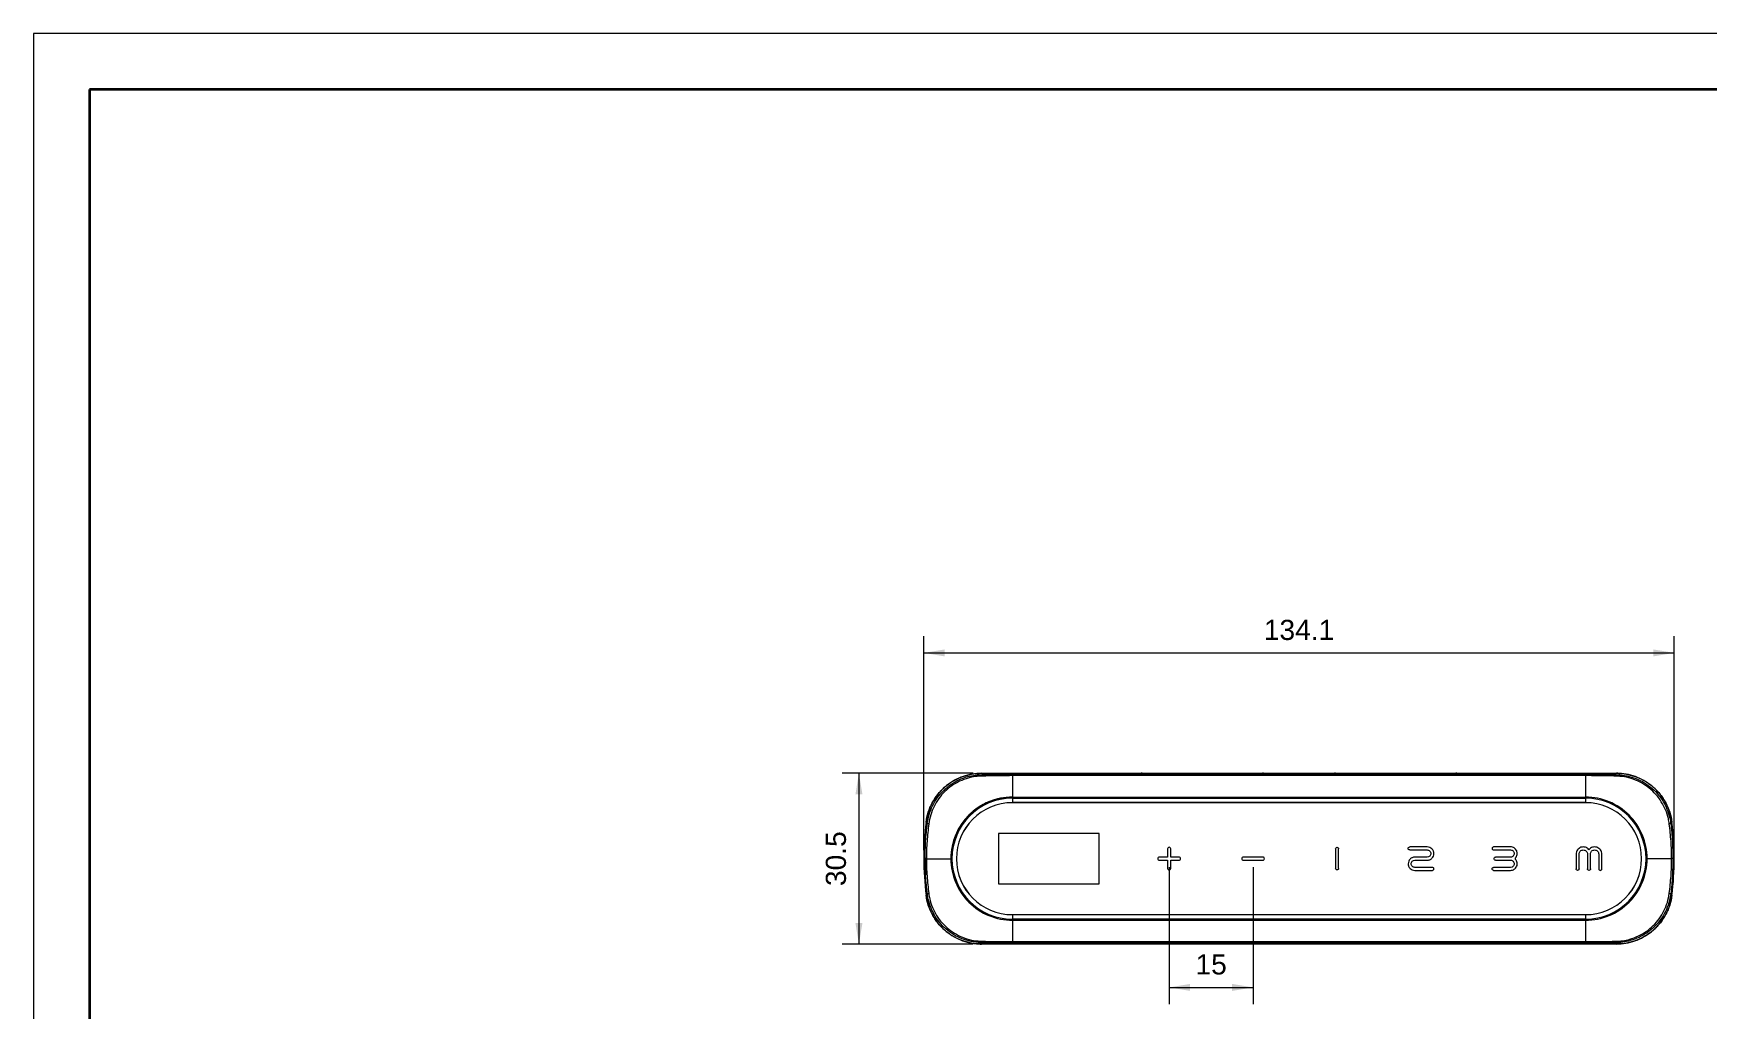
# Model space of a CAD drawing. Header units: millimetres. Extents: x -297 to 297, y -210 to 210.
# Drawn here: x -297 to 2.1, y 35.7 to 210 of the extents above; entities that cross this region are included whole.
import ezdxf

# ---------------------------------------------------------------- set-up
doc = ezdxf.new("R2010")
doc.units = ezdxf.units.MM
doc.linetypes.add('CENTERX2', pattern=[20.32, 12.7, -2.54, 2.54, -2.54])
doc.layers.get('0').update_dxf_attribs({"lineweight": 20})
doc.layers.add('粗实线层', color=7, linetype='Continuous', lineweight=35)
doc.layers.add('细实线层', color=7, linetype='Continuous', lineweight=18)
doc.styles.add('标准', font='')
doc.styles.get('标准').set_extended_font_data('arial')
doc.dimstyles.new('标准$0', dxfattribs={"dimscale": 1.5, "dimtxt": 2.4, "dimasz": 2.5, "dimexe": 2, "dimexo": 1, "dimgap": 1.5, "dimtad": 1, "dimdec": 1, "dimdsep": 46, "dimtxsty": '标准', "dimcen": 2.5, "dimdle": 5, "dimclre": 256, "dimclrt": 7, "dimadec": 0, "dimazin": 0, "dimtfac": 0.714286, "dimtdec": 1, "dimtmove": 0, "dimatfit": 3, "dimfxl": 0, "dimtolj": 1, "dimarcsym": 0})

# ---------------------------------------------------------------- blocks, each defined once
blk = doc.blocks.new('*X4')
at = {"linetype": 'Continuous'}
for points in [[(-137.93, 99.36), (-134.18, 99.98), (-134.18, 98.73)], [(-3.86, 99.36), (-7.61, 99.98), (-7.61, 98.73)]]:
    blk.add_hatch(color=0, dxfattribs=at).paths.add_polyline_path(points, flags=0)
for p, q in [((-137.93, 64.1), (-137.93, 102.36)), ((-3.86, 64.1), (-3.86, 102.36))]:
    blk.add_line(p, q, dxfattribs=at)
at = {"color": 0, "linetype": 'Continuous'}
blk.add_line((-137.93, 99.36), (-3.86, 99.36), dxfattribs=at)
at = {"color": 7, "insert": (-70.9, 103.44), "char_height": 3.6, "width": 22.2201, "attachment_point": 5, "style": '标准'}
blk.add_mtext('134.1', dxfattribs=at)
blk = doc.blocks.new('*X5')
at = {"linetype": 'Continuous'}
for points in [[(-149.53, 77.85), (-148.9, 74.1), (-150.15, 74.1)], [(-149.53, 47.35), (-148.9, 51.1), (-150.15, 51.1)]]:
    blk.add_hatch(color=0, dxfattribs=at).paths.add_polyline_path(points, flags=0)
for p, q in [((-129.11, 77.85), (-152.53, 77.85)), ((-129.11, 47.35), (-152.53, 47.35))]:
    blk.add_line(p, q, dxfattribs=at)
at = {"color": 0, "linetype": 'Continuous'}
blk.add_line((-149.53, 77.85), (-149.53, 47.35), dxfattribs=at)
at = {"color": 7, "insert": (-153.62, 62.6), "char_height": 3.6, "width": 18.7463, "attachment_point": 5, "rotation": 90, "style": '标准'}
blk.add_mtext('30.5', dxfattribs=at)
blk = doc.blocks.new('*X6')
at = {"linetype": 'Continuous'}
for points in [[(-94.1, 39.6), (-90.35, 40.23), (-90.35, 38.98)], [(-79.1, 39.6), (-82.85, 40.23), (-82.85, 38.98)]]:
    blk.add_hatch(color=0, dxfattribs=at).paths.add_polyline_path(points, flags=0)
for p, q in [((-94.1, 61.1), (-94.1, 36.6)), ((-79.1, 61.1), (-79.1, 36.6))]:
    blk.add_line(p, q, dxfattribs=at)
at = {"color": 0, "linetype": 'Continuous'}
blk.add_line((-94.1, 39.6), (-79.1, 39.6), dxfattribs=at)
at = {"color": 7, "insert": (-86.6, 43.69), "char_height": 3.6, "width": 9.6915, "attachment_point": 5, "style": '标准'}
blk.add_mtext('15', dxfattribs=at)
blk = doc.blocks.new('$CAXA_FRAME_13B17AC1$')
at = {"layer": '粗实线层'}
for p, q in [((-287, 200), (-287, -200)), ((287, 200), (-287, 200))]:
    blk.add_line(p, q, dxfattribs=at)
at = {"layer": '细实线层'}
for p, q in [((297, 210), (-297, 210)), ((-297, 210), (-297, -210))]:
    blk.add_line(p, q, dxfattribs=at)

msp = doc.modelspace()

# ---------------------------------------------------------------- linework, layer by layer
at = {"color": 7, "linetype": 'Continuous', "lineweight": 15}
for p, q in [((-127.61, 77.85), (-77.3, 77.85)), ((-98.9, 77.86), (-77.4, 77.86)), ((-77.4, 77.86), (-77.4, 77.85)), ((-77.24, 77.85), (-77.4, 77.86)), ((-77.3, 77.85), (-64.5, 77.85)), ((-64.4, 77.86), (-64.56, 77.85)), ((-64.5, 77.85), (-14.19, 77.85)), ((-64.4, 77.86), (-42.9, 77.86)), ((-64.4, 77.85), (-64.4, 77.86)), ((-127.4, 77.62), (-122.09, 77.61)), ((-122.1, 77.43), (-122.1, 73.6)), ((-19.7, 77.43), (-122.1, 77.43)), ((-122.09, 77.61), (-19.71, 77.61)), ((-19.71, 77.61), (-14.4, 77.62)), ((-19.7, 77.43), (-19.7, 73.6)), ((-122.1, 73.6), (-19.7, 73.6)), ((-122.1, 73.4), (-19.7, 73.4)), ((-122.1, 73.4), (-122.1, 72.61)), ((-19.7, 72.61), (-122.1, 72.61)), ((-19.7, 72.6), (-122.1, 72.6)), ((-19.7, 73.4), (-19.7, 72.61)), ((-137.32, 68.85), (-137.52, 69.13)), ((-4.28, 69.13), (-4.48, 68.85)), ((-106.6, 67.1), (-124.6, 67.1)), ((-124.6, 67.1), (-124.6, 58.1)), ((-106.6, 58.1), (-106.6, 67.1)), ((-94.37, 62.87), (-95.86, 62.87)), ((-94.37, 64.36), (-94.37, 62.87)), ((-93.83, 62.87), (-93.83, 64.36)), ((-92.35, 62.87), (-93.83, 62.87)), ((-77.35, 62.87), (-80.86, 62.87)), ((-64.37, 64.36), (-64.37, 60.85)), ((-63.83, 60.85), (-63.83, 64.36)), ((-47.99, 64.7), (-51.13, 64.7)), ((-51.13, 64.16), (-47.99, 64.16)), ((-47.99, 62.87), (-50.21, 62.87)), ((-33.09, 64.7), (-36.13, 64.7)), ((-36.13, 64.16), (-33.09, 64.16)), ((-33.09, 62.87), (-35.79, 62.87)), ((-21.4, 63.41), (-21.4, 60.78)), ((-20.86, 60.78), (-20.86, 63.41)), ((-19.37, 63.41), (-19.37, 60.78)), ((-18.83, 60.78), (-18.83, 63.41)), ((-17.35, 63.41), (-17.35, 60.78)), ((-16.81, 60.78), (-16.81, 63.41)), ((-137.47, 62.6), (-133.1, 62.6)), ((-95.86, 62.33), (-94.37, 62.33)), ((-94.37, 62.33), (-94.37, 60.85)), ((-93.83, 62.33), (-92.35, 62.33)), ((-93.83, 60.85), (-93.83, 62.33)), ((-80.86, 62.33), (-77.35, 62.33)), ((-50.21, 62.33), (-47.99, 62.33)), ((-47.07, 61.05), (-50.21, 61.05)), ((-50.21, 60.51), (-47.07, 60.51)), ((-33.09, 61.05), (-36.13, 61.05)), ((-36.13, 60.51), (-33.09, 60.51)), ((-35.79, 62.33), (-33.09, 62.33)), ((-4.33, 62.6), (-8.7, 62.6)), ((-124.6, 58.1), (-106.6, 58.1)), ((-137.52, 56.07), (-137.32, 56.36)), ((-4.48, 56.36), (-4.28, 56.07)), ((-122.1, 52.6), (-19.7, 52.6)), ((-122.1, 52.6), (-19.7, 52.6)), ((-122.1, 52.6), (-122.1, 51.8)), ((-19.7, 51.8), (-122.1, 51.8)), ((-122.1, 51.6), (-19.7, 51.6)), ((-122.1, 51.6), (-122.1, 47.78)), ((-19.7, 52.6), (-19.7, 51.8)), ((-19.7, 51.6), (-19.7, 47.78)), ((-14.19, 47.35), (-127.61, 47.35)), ((-122.09, 47.59), (-127.4, 47.59)), ((-122.1, 47.78), (-19.7, 47.78)), ((-19.71, 47.59), (-122.09, 47.59)), ((-14.4, 47.59), (-19.71, 47.59))]:
    msp.add_line(p, q, dxfattribs=at)
at = {"color": 7, "linetype": 'CENTERX2'}
msp.add_line((-137.64, 62.6), (-137.64, 59.68), dxfattribs=at)
at = {"color": 7, "linetype": 'Continuous', "lineweight": 15}
for points in [[(-127.61, 77.85), (-127.52, 77.76), (-127.4, 77.62)], [(-14.4, 77.62), (-14.28, 77.76), (-14.19, 77.85)], [(-127.4, 47.59), (-127.52, 47.45), (-127.61, 47.35)], [(-14.19, 47.35), (-14.28, 47.45), (-14.4, 47.59)]]:
    msp.add_lwpolyline(points, dxfattribs=at)
for centre, radius, start, end in [((-98.9, 75.86), 2, 90, 95.1568), ((-42.9, 75.86), 2, 84.8432, 90), ((-120.02, 77.4), 7.38, 178.3153, 180.2669), ((-21.78, 77.4), 7.38, 359.7331, 1.6847), ((-122.1, 62.6), 11, 89.9978, 180.0022), ((-122.1, 62.6), 10.8, 90, 270), ((-122.1, 62.6), 10.01, 90, 270), ((-122.1, 62.6), 10, 90, 270), ((-19.7, 62.6), 11, 359.9978, 90.0022), ((-19.7, 62.6), 10.8, 270, 90), ((-19.7, 62.6), 10.01, 270, 90), ((-19.7, 62.6), 10, 270, 90), ((-86.7, 62.6), 51.24, 172.6784, 187.3216), ((-86.7, 62.6), 51.24, 172.6873, 187.3127), ((-138.09, 60.71), 8.18, 82.7046, 84.5678), ((-3.71, 60.71), 8.18, 95.4322, 97.2954), ((-55.1, 62.6), 51.24, 352.6784, 7.3216), ((-55.1, 62.6), 51.24, 352.6873, 7.3127), ((-122.1, 62.6), 11, 179.9978, 270.0022), ((-19.7, 62.6), 11, 269.9978, 0.0022), ((-138.09, 64.5), 8.18, 275.4322, 277.2954), ((-3.71, 64.5), 8.18, 262.7046, 264.5678), ((-120.02, 47.81), 7.38, 179.7331, 181.6847), ((-21.78, 47.81), 7.38, 358.3153, 0.2669)]:
    msp.add_arc(centre, radius, start, end, dxfattribs=at)
at = {"color": 7, "linetype": 'Continuous'}
msp.add_arc((-122.1, 62.6), 11, 90, 180, dxfattribs=at)
at = {"color": 7, "linetype": 'Continuous', "lineweight": 15}
for points, knots in [([(-137.53, 69.13), (-137.45, 69.73), (-137.32, 70.31), (-137.05, 71.17), (-136.95, 71.45), (-136.71, 72), (-136.58, 72.28), (-136.16, 73.08), (-135.83, 73.58), (-135.27, 74.28), (-135.08, 74.51), (-134.66, 74.95), (-134.44, 75.16), (-133.77, 75.76), (-133.28, 76.11), (-132.51, 76.57), (-132.25, 76.71), (-131.71, 76.98), (-131.43, 77.1), (-130.58, 77.42), (-130.01, 77.58), (-128.83, 77.79), (-128.22, 77.85), (-127.62, 77.85)], [0, 0, 0, 0, 642.812749, 642.812749, 964.219123, 964.219123, 1285.625498, 1285.625498, 1928.438247, 1928.438247, 2249.844621, 2249.844621, 2571.250996, 2571.250996, 3214.063745, 3214.063745, 3535.470119, 3535.470119, 3856.876494, 3856.876494, 4499.689243, 4499.689243, 5142.501992, 5142.501992, 5142.501992, 5142.501992]), ([(-127.61, 77.85), (-128.17, 77.83), (-129.3, 77.77), (-130.94, 77.33), (-132.48, 76.64), (-133.89, 75.7), (-135.11, 74.54), (-136.13, 73.18), (-136.89, 71.68), (-137.34, 70.31), (-137.47, 69.44), (-137.52, 69.13)], [0, 0, 0, 0, 496.679202, 993.355778, 1490.048016, 1986.740965, 2483.16848, 2979.597881, 3475.963469, 3972.332248, 4248.308032, 4248.308032, 4248.308032, 4248.308032]), ([(-4.28, 69.13), (-4.38, 69.69), (-4.58, 70.8), (-5.22, 72.37), (-6.1, 73.81), (-7.21, 75.08), (-8.53, 76.15), (-10, 76.99), (-11.59, 77.55), (-13.01, 77.82), (-13.88, 77.85), (-14.19, 77.85)], [0, 0, 0, 0, 209.245894, 418.49117, 627.742925, 836.994362, 1046.135143, 1255.275576, 1464.389997, 1673.505124, 1789.771463, 1789.771463, 1789.771463, 1789.771463]), ([(-14.19, 77.85), (-13.58, 77.85), (-12.98, 77.79), (-12.1, 77.63), (-11.81, 77.57), (-11.23, 77.41), (-10.94, 77.31), (-10.09, 76.99), (-9.55, 76.73), (-8.78, 76.27), (-8.53, 76.1), (-8.05, 75.75), (-7.81, 75.56), (-7.13, 74.96), (-6.72, 74.53), (-6.16, 73.82), (-5.99, 73.58), (-5.66, 73.07), (-5.5, 72.81), (-5.08, 72.02), (-4.85, 71.47), (-4.48, 70.32), (-4.35, 69.73), (-4.27, 69.13)], [0, 0, 0, 0, 280.734896, 280.734896, 421.102344, 421.102344, 561.469793, 561.469793, 842.204689, 842.204689, 982.572137, 982.572137, 1122.939585, 1122.939585, 1403.674481, 1403.674481, 1544.041929, 1544.041929, 1684.409378, 1684.409378, 1965.144274, 1965.144274, 2245.87917, 2245.87917, 2245.87917, 2245.87917]), ([(-137.32, 68.85), (-137.22, 69.4), (-137.03, 70.51), (-136.4, 72.08), (-135.52, 73.53), (-134.42, 74.8), (-133.13, 75.87), (-131.67, 76.71), (-130.19, 77.26), (-128.75, 77.56), (-127.85, 77.6), (-127.4, 77.62)], [0, 0, 0, 0, 493.656116, 987.308467, 1481.007215, 1974.704048, 2460.914976, 2954.136349, 3447.359292, 3843.26249, 4239.167092, 4239.167092, 4239.167092, 4239.167092]), ([(-127.4, 77.36), (-127.84, 77.34), (-128.72, 77.3), (-130.11, 77), (-131.55, 76.46), (-132.97, 75.64), (-134.22, 74.6), (-135.29, 73.36), (-136.14, 71.96), (-136.76, 70.43), (-136.96, 69.35), (-137.06, 68.82)], [0, 0, 0, 0, 394.886589, 789.752484, 1280.892974, 1772.019734, 2255.731307, 2746.862011, 3237.998888, 3729.602171, 4221.217671, 4221.217671, 4221.217671, 4221.217671]), ([(-122.1, 77.43), (-122.1, 77.43), (-122.43, 77.43), (-124.2, 77.4), (-125.97, 77.38), (-127.4, 77.36)], [0, 0, 0, 0, 0.016576, 278.086345, 1474.675404, 1474.675404, 1474.675404, 1474.675404]), ([(-122.1, 77.43), (-122.1, 77.45), (-122.1, 77.51), (-122.1, 77.56), (-122.09, 77.6), (-122.09, 77.61), (-122.09, 77.61)], [0, 0, 0, 0, 481.39404, 962.792746, 1444.186616, 1925.582175, 1925.582175, 1925.582175, 1925.582175]), ([(-14.4, 77.36), (-14.73, 77.37), (-16.5, 77.38), (-18.27, 77.43), (-19.7, 77.43), (-19.7, 77.43)], [0, 0, 0, 0, 136.646855, 724.673017, 724.681162, 724.681162, 724.681162, 724.681162]), ([(-19.7, 77.43), (-19.7, 77.45), (-19.7, 77.51), (-19.7, 77.56), (-19.71, 77.6), (-19.71, 77.61), (-19.71, 77.61)], [0, 0, 0, 0, 246.267704, 492.537585, 738.806361, 985.074913, 985.074913, 985.074913, 985.074913]), ([(-14.4, 77.62), (-13.84, 77.59), (-12.71, 77.53), (-11.08, 77.1), (-9.53, 76.41), (-8.13, 75.46), (-6.9, 74.3), (-5.88, 72.95), (-5.12, 71.44), (-4.67, 70.05), (-4.53, 69.17), (-4.48, 68.85)], [0, 0, 0, 0, 214.186598, 428.371853, 642.575971, 856.779799, 1070.777221, 1284.774743, 1498.636422, 1712.499586, 1838.59502, 1838.59502, 1838.59502, 1838.59502]), ([(-4.75, 68.82), (-4.8, 69.13), (-4.93, 69.99), (-5.38, 71.34), (-6.13, 72.8), (-7.11, 74.11), (-8.3, 75.24), (-9.67, 76.16), (-11.16, 76.84), (-12.76, 77.27), (-13.85, 77.33), (-14.4, 77.36)], [0, 0, 0, 0, 121.20653, 326.573617, 531.936342, 737.281585, 942.624718, 1148.334094, 1354.046153, 1560.077455, 1766.128428, 1766.128428, 1766.128428, 1766.128428]), ([(-137.7, 62.62), (-137.68, 63.65), (-137.65, 65.74), (-137.43, 67.81), (-137.32, 68.85)], [0, 0, 0, 0, 561.098521, 1124.430818, 1124.430818, 1124.430818, 1124.430818]), ([(-137.06, 68.82), (-137.17, 67.79), (-137.4, 65.72), (-137.47, 63.64), (-137.47, 62.6), (-137.47, 62.6)], [0, 0, 0, 0, 562.078324, 1126.36862, 1126.379467, 1126.379467, 1126.379467, 1126.379467]), ([(-4.33, 62.6), (-4.33, 62.6), (-4.33, 63.64), (-4.4, 65.72), (-4.63, 67.78), (-4.75, 68.82)], [0, 0, 0, 0, 0.004095, 212.152183, 425.214041, 425.214041, 425.214041, 425.214041]), ([(-4.48, 68.85), (-4.37, 67.81), (-4.15, 65.74), (-4.12, 63.66), (-4.1, 62.62)], [0, 0, 0, 0, 212.288434, 425.393865, 425.393865, 425.393865, 425.393865]), ([(-95.86, 62.87), (-95.93, 62.87), (-96, 62.85), (-96.1, 62.75), (-96.13, 62.68), (-96.13, 62.53), (-96.1, 62.46), (-96, 62.36), (-95.93, 62.33), (-95.86, 62.33)], [0, 0, 0, 0, 382.591773, 382.591773, 765.183545, 765.183545, 1147.775318, 1147.775318, 1530.367091, 1530.367091, 1530.367091, 1530.367091]), ([(-93.83, 64.36), (-93.83, 64.43), (-93.86, 64.5), (-93.96, 64.6), (-94.03, 64.63), (-94.17, 64.63), (-94.24, 64.6), (-94.34, 64.5), (-94.37, 64.43), (-94.37, 64.36)], [0, 0, 0, 0, 381.748382, 381.748382, 763.496764, 763.496764, 1145.245146, 1145.245146, 1526.993528, 1526.993528, 1526.993528, 1526.993528]), ([(-92.35, 62.33), (-92.27, 62.33), (-92.21, 62.36), (-92.11, 62.46), (-92.08, 62.53), (-92.08, 62.67), (-92.1, 62.75), (-92.21, 62.85), (-92.27, 62.87), (-92.35, 62.87)], [0, 0, 0, 0, 372.469336, 372.469336, 744.938672, 744.938672, 1117.408007, 1117.408007, 1489.877343, 1489.877343, 1489.877343, 1489.877343]), ([(-80.86, 62.87), (-80.93, 62.87), (-81, 62.85), (-81.1, 62.75), (-81.13, 62.68), (-81.13, 62.53), (-81.1, 62.46), (-81, 62.36), (-80.93, 62.33), (-80.86, 62.33)], [0, 0, 0, 0, 344.774482, 344.774482, 689.548964, 689.548964, 1034.323447, 1034.323447, 1379.097929, 1379.097929, 1379.097929, 1379.097929]), ([(-77.35, 62.33), (-77.27, 62.33), (-77.21, 62.36), (-77.11, 62.46), (-77.08, 62.53), (-77.08, 62.67), (-77.1, 62.75), (-77.21, 62.85), (-77.27, 62.87), (-77.35, 62.87)], [0, 0, 0, 0, 334.874164, 334.874164, 669.748327, 669.748327, 1004.622491, 1004.622491, 1339.496655, 1339.496655, 1339.496655, 1339.496655]), ([(-64.37, 64.36), (-64.37, 64.43), (-64.34, 64.5), (-64.24, 64.6), (-64.17, 64.63), (-64.1, 64.63)], [0, 0, 0, 0, 347.397535, 347.397535, 694.795069, 694.795069, 694.795069, 694.795069]), ([(-64.1, 64.63), (-64.03, 64.63), (-63.96, 64.6), (-63.86, 64.5), (-63.83, 64.43), (-63.83, 64.36)], [0, 0, 0, 0, 346.531693, 346.531693, 693.063386, 693.063386, 693.063386, 693.063386]), ([(-51.4, 64.43), (-51.4, 64.5), (-51.37, 64.57), (-51.27, 64.67), (-51.2, 64.7), (-51.13, 64.7)], [0, 0, 0, 0, 313.293089, 313.293089, 626.586178, 626.586178, 626.586178, 626.586178]), ([(-51.13, 64.16), (-51.2, 64.16), (-51.27, 64.19), (-51.37, 64.28), (-51.4, 64.36), (-51.4, 64.43)], [0, 0, 0, 0, 312.397599, 312.397599, 624.795199, 624.795199, 624.795199, 624.795199]), ([(-50.21, 62.87), (-50.29, 62.87), (-50.37, 62.87), (-50.52, 62.84), (-50.59, 62.81), (-50.74, 62.75), (-50.8, 62.72), (-50.93, 62.63), (-50.99, 62.58), (-51.16, 62.42), (-51.24, 62.29), (-51.36, 62.01), (-51.39, 61.85), (-51.4, 61.62), (-51.39, 61.54), (-51.36, 61.39), (-51.34, 61.32), (-51.28, 61.17), (-51.24, 61.1), (-51.16, 60.97), (-51.11, 60.92), (-50.94, 60.75), (-50.81, 60.66), (-50.52, 60.54), (-50.37, 60.51), (-50.21, 60.51)], [0, 0, 0, 0, 186.532557, 186.532557, 373.065115, 373.065115, 559.597672, 559.597672, 746.13023, 746.13023, 1119.195345, 1119.195345, 1492.260459, 1492.260459, 1678.793017, 1678.793017, 1865.325574, 1865.325574, 2051.858132, 2051.858132, 2238.390689, 2238.390689, 2611.455804, 2611.455804, 2984.520919, 2984.520919, 2984.520919, 2984.520919]), ([(-47.99, 62.33), (-47.91, 62.33), (-47.83, 62.34), (-47.68, 62.37), (-47.61, 62.39), (-47.46, 62.45), (-47.4, 62.49), (-47.27, 62.57), (-47.21, 62.62), (-47.04, 62.79), (-46.96, 62.92), (-46.84, 63.2), (-46.81, 63.36), (-46.81, 63.59), (-46.81, 63.67), (-46.84, 63.82), (-46.86, 63.89), (-46.92, 64.03), (-46.96, 64.1), (-47.05, 64.23), (-47.09, 64.29), (-47.26, 64.46), (-47.39, 64.55), (-47.68, 64.67), (-47.83, 64.7), (-47.99, 64.7)], [0, 0, 0, 0, 182.125314, 182.125314, 364.250627, 364.250627, 546.375941, 546.375941, 728.501254, 728.501254, 1092.751881, 1092.751881, 1457.002508, 1457.002508, 1639.127822, 1639.127822, 1821.253135, 1821.253135, 2003.378449, 2003.378449, 2185.503762, 2185.503762, 2549.754389, 2549.754389, 2914.005016, 2914.005016, 2914.005016, 2914.005016]), ([(-47.99, 64.16), (-47.9, 64.16), (-47.82, 64.14), (-47.66, 64.08), (-47.59, 64.03), (-47.47, 63.91), (-47.43, 63.84), (-47.36, 63.68), (-47.35, 63.6), (-47.35, 63.43), (-47.36, 63.35), (-47.43, 63.19), (-47.47, 63.12), (-47.65, 62.94), (-47.82, 62.87), (-47.99, 62.87)], [0, 0, 0, 0, 217.222479, 217.222479, 434.444958, 434.444958, 651.667437, 651.667437, 868.889916, 868.889916, 1086.112395, 1086.112395, 1303.334874, 1303.334874, 1737.779832, 1737.779832, 1737.779832, 1737.779832]), ([(-36.13, 64.7), (-36.2, 64.7), (-36.27, 64.67), (-36.37, 64.57), (-36.4, 64.5), (-36.4, 64.43)], [0, 0, 0, 0, 275.915482, 275.915482, 551.830964, 551.830964, 551.830964, 551.830964]), ([(-36.4, 64.43), (-36.4, 64.36), (-36.37, 64.28), (-36.27, 64.19), (-36.2, 64.16), (-36.13, 64.16)], [0, 0, 0, 0, 274.847814, 274.847814, 549.695627, 549.695627, 549.695627, 549.695627]), ([(-36.06, 62.6), (-36.06, 62.68), (-36.03, 62.75), (-35.93, 62.85), (-35.86, 62.87), (-35.79, 62.87)], [0, 0, 0, 0, 269.674532, 269.674532, 539.349063, 539.349063, 539.349063, 539.349063]), ([(-32.2, 62.74), (-32.13, 62.82), (-32.06, 62.92), (-31.97, 63.12), (-31.94, 63.23), (-31.89, 63.56), (-31.92, 63.79), (-32.06, 64.1), (-32.12, 64.2), (-32.27, 64.37), (-32.35, 64.45), (-32.54, 64.57), (-32.65, 64.62), (-32.86, 64.68), (-32.97, 64.7), (-33.09, 64.7)], [0, 0, 0, 0, 189.810056, 189.810056, 379.620111, 379.620111, 759.240223, 759.240223, 949.050278, 949.050278, 1138.860334, 1138.860334, 1328.670389, 1328.670389, 1518.480445, 1518.480445, 1518.480445, 1518.480445]), ([(-33.09, 64.16), (-33, 64.16), (-32.92, 64.14), (-32.76, 64.08), (-32.69, 64.03), (-32.57, 63.91), (-32.53, 63.84), (-32.46, 63.68), (-32.45, 63.6), (-32.45, 63.43), (-32.46, 63.35), (-32.53, 63.19), (-32.58, 63.12), (-32.69, 63), (-32.77, 62.95), (-32.92, 62.89), (-33, 62.87), (-33.09, 62.87)], [0, 0, 0, 0, 219.720484, 219.720484, 439.440967, 439.440967, 659.161451, 659.161451, 878.881935, 878.881935, 1098.602419, 1098.602419, 1318.322902, 1318.322902, 1538.043386, 1538.043386, 1757.76387, 1757.76387, 1757.76387, 1757.76387]), ([(-19.1, 64.2), (-19.18, 64.31), (-19.28, 64.4), (-19.5, 64.55), (-19.62, 64.6), (-19.87, 64.68), (-20, 64.7), (-20.27, 64.69), (-20.4, 64.67), (-20.65, 64.59), (-20.77, 64.52), (-20.98, 64.37), (-21.08, 64.27), (-21.23, 64.05), (-21.29, 63.93), (-21.37, 63.68), (-21.4, 63.55), (-21.4, 63.41)], [0, 0, 0, 0, 198.867731, 198.867731, 397.735461, 397.735461, 596.603192, 596.603192, 795.470922, 795.470922, 994.338653, 994.338653, 1193.206383, 1193.206383, 1392.074114, 1392.074114, 1590.941845, 1590.941845, 1590.941845, 1590.941845]), ([(-20.86, 63.41), (-20.86, 63.51), (-20.84, 63.61), (-20.76, 63.79), (-20.71, 63.87), (-20.57, 64.01), (-20.48, 64.06), (-20.31, 64.14), (-20.21, 64.16), (-20.01, 64.16), (-19.92, 64.14), (-19.74, 64.06), (-19.66, 64.01), (-19.52, 63.87), (-19.46, 63.79), (-19.39, 63.61), (-19.37, 63.51), (-19.37, 63.41)], [0, 0, 0, 0, 197.328726, 197.328726, 394.657451, 394.657451, 591.986177, 591.986177, 789.314903, 789.314903, 986.643629, 986.643629, 1183.972354, 1183.972354, 1381.30108, 1381.30108, 1578.629806, 1578.629806, 1578.629806, 1578.629806]), ([(-16.81, 63.41), (-16.81, 63.55), (-16.83, 63.68), (-16.91, 63.93), (-16.97, 64.05), (-17.12, 64.27), (-17.22, 64.36), (-17.43, 64.52), (-17.55, 64.59), (-17.8, 64.67), (-17.93, 64.69), (-18.2, 64.7), (-18.33, 64.68), (-18.58, 64.6), (-18.7, 64.55), (-18.92, 64.4), (-19.02, 64.31), (-19.1, 64.2)], [0, 0, 0, 0, 193.694534, 193.694534, 387.389068, 387.389068, 581.083602, 581.083602, 774.778137, 774.778137, 968.472671, 968.472671, 1162.167205, 1162.167205, 1355.861739, 1355.861739, 1549.556273, 1549.556273, 1549.556273, 1549.556273]), ([(-18.83, 63.41), (-18.83, 63.51), (-18.81, 63.61), (-18.74, 63.79), (-18.68, 63.87), (-18.55, 64.01), (-18.46, 64.06), (-18.29, 64.14), (-18.19, 64.16), (-17.99, 64.16), (-17.9, 64.14), (-17.72, 64.06), (-17.63, 64.01), (-17.43, 63.8), (-17.35, 63.61), (-17.35, 63.41)], [0, 0, 0, 0, 167.663439, 167.663439, 335.326879, 335.326879, 502.990318, 502.990318, 670.653758, 670.653758, 838.317197, 838.317197, 1005.980636, 1005.980636, 1341.307515, 1341.307515, 1341.307515, 1341.307515]), ([(-137.47, 62.6), (-137.51, 62.6), (-137.57, 62.61), (-137.64, 62.61), (-137.69, 62.61), (-137.7, 62.61), (-137.7, 62.62)], [0, 0, 0, 0, 490.25861, 980.524081, 1470.789166, 1961.05641, 1961.05641, 1961.05641, 1961.05641]), ([(-137.32, 56.36), (-137.43, 57.4), (-137.65, 59.48), (-137.69, 61.57), (-137.7, 62.62)], [0, 0, 0, 0, 546.942795, 1096.006182, 1096.006182, 1096.006182, 1096.006182]), ([(-137.47, 62.6), (-137.47, 62.6), (-137.47, 61.57), (-137.4, 59.49), (-137.17, 57.43), (-137.06, 56.39)], [0, 0, 0, 0, 0.010572, 547.76608, 1097.880892, 1097.880892, 1097.880892, 1097.880892]), ([(-94.37, 60.85), (-94.37, 60.78), (-94.34, 60.71), (-94.24, 60.61), (-94.17, 60.58), (-94.03, 60.58), (-93.96, 60.61), (-93.86, 60.71), (-93.83, 60.78), (-93.83, 60.85)], [0, 0, 0, 0, 373.330153, 373.330153, 746.660307, 746.660307, 1119.99046, 1119.99046, 1493.320613, 1493.320613, 1493.320613, 1493.320613]), ([(-64.1, 60.58), (-64.17, 60.58), (-64.24, 60.61), (-64.34, 60.71), (-64.37, 60.78), (-64.37, 60.85)], [0, 0, 0, 0, 337.122886, 337.122886, 674.245771, 674.245771, 674.245771, 674.245771]), ([(-63.83, 60.85), (-63.83, 60.78), (-63.86, 60.71), (-63.96, 60.61), (-64.03, 60.58), (-64.1, 60.58)], [0, 0, 0, 0, 336.246576, 336.246576, 672.493153, 672.493153, 672.493153, 672.493153]), ([(-50.21, 61.05), (-50.3, 61.05), (-50.38, 61.07), (-50.54, 61.13), (-50.61, 61.18), (-50.73, 61.3), (-50.78, 61.37), (-50.84, 61.53), (-50.86, 61.61), (-50.86, 61.78), (-50.84, 61.86), (-50.77, 62.02), (-50.73, 62.09), (-50.55, 62.27), (-50.38, 62.33), (-50.21, 62.33)], [0, 0, 0, 0, 218.588353, 218.588353, 437.176705, 437.176705, 655.765058, 655.765058, 874.353411, 874.353411, 1092.941764, 1092.941764, 1311.530116, 1311.530116, 1748.706822, 1748.706822, 1748.706822, 1748.706822]), ([(-46.8, 60.78), (-46.8, 60.85), (-46.83, 60.92), (-46.93, 61.02), (-47, 61.05), (-47.07, 61.05)], [0, 0, 0, 0, 291.810606, 291.810606, 583.621212, 583.621212, 583.621212, 583.621212]), ([(-47.07, 60.51), (-47, 60.51), (-46.93, 60.54), (-46.83, 60.64), (-46.8, 60.71), (-46.8, 60.78)], [0, 0, 0, 0, 290.785097, 290.785097, 581.570195, 581.570195, 581.570195, 581.570195]), ([(-36.4, 60.78), (-36.4, 60.85), (-36.37, 60.92), (-36.27, 61.02), (-36.2, 61.05), (-36.13, 61.05)], [0, 0, 0, 0, 265.196155, 265.196155, 530.392311, 530.392311, 530.392311, 530.392311]), ([(-36.13, 60.51), (-36.2, 60.51), (-36.27, 60.54), (-36.37, 60.64), (-36.4, 60.71), (-36.4, 60.78)], [0, 0, 0, 0, 264.270027, 264.270027, 528.540053, 528.540053, 528.540053, 528.540053]), ([(-35.79, 62.33), (-35.86, 62.33), (-35.93, 62.36), (-36.03, 62.46), (-36.06, 62.53), (-36.06, 62.6)], [0, 0, 0, 0, 268.743397, 268.743397, 537.486794, 537.486794, 537.486794, 537.486794]), ([(-33.09, 60.51), (-32.97, 60.51), (-32.86, 60.53), (-32.65, 60.59), (-32.54, 60.64), (-32.35, 60.76), (-32.27, 60.84), (-32.12, 61.01), (-32.06, 61.1), (-31.97, 61.31), (-31.93, 61.42), (-31.9, 61.64), (-31.9, 61.76), (-31.94, 61.98), (-31.97, 62.09), (-32.06, 62.29), (-32.13, 62.39), (-32.2, 62.47)], [0, 0, 0, 0, 212.831903, 212.831903, 425.663806, 425.663806, 638.495709, 638.495709, 851.327612, 851.327612, 1064.159515, 1064.159515, 1276.991418, 1276.991418, 1489.823321, 1489.823321, 1702.655224, 1702.655224, 1702.655224, 1702.655224]), ([(-33.09, 62.33), (-33, 62.33), (-32.92, 62.32), (-32.77, 62.25), (-32.69, 62.21), (-32.58, 62.09), (-32.53, 62.02), (-32.46, 61.86), (-32.45, 61.78), (-32.45, 61.61), (-32.46, 61.53), (-32.53, 61.37), (-32.57, 61.3), (-32.75, 61.12), (-32.92, 61.05), (-33.09, 61.05)], [0, 0, 0, 0, 186.612197, 186.612197, 373.224394, 373.224394, 559.836591, 559.836591, 746.448788, 746.448788, 933.060985, 933.060985, 1119.673182, 1119.673182, 1492.897576, 1492.897576, 1492.897576, 1492.897576]), ([(-32.2, 62.47), (-32.23, 62.51), (-32.25, 62.56), (-32.25, 62.65), (-32.23, 62.7), (-32.2, 62.74)], [0, 0, 0, 0, 260.276923, 260.276923, 520.553846, 520.553846, 520.553846, 520.553846]), ([(-21.13, 60.51), (-21.2, 60.51), (-21.27, 60.54), (-21.37, 60.64), (-21.4, 60.71), (-21.4, 60.78)], [0, 0, 0, 0, 229.578825, 229.578825, 459.15765, 459.15765, 459.15765, 459.15765]), ([(-20.86, 60.78), (-20.86, 60.71), (-20.89, 60.64), (-20.98, 60.54), (-21.05, 60.51), (-21.13, 60.51)], [0, 0, 0, 0, 228.876436, 228.876436, 457.752871, 457.752871, 457.752871, 457.752871]), ([(-19.1, 60.51), (-19.17, 60.51), (-19.24, 60.54), (-19.34, 60.64), (-19.37, 60.71), (-19.37, 60.78)], [0, 0, 0, 0, 225.229395, 225.229395, 450.45879, 450.45879, 450.45879, 450.45879]), ([(-18.83, 60.78), (-18.83, 60.71), (-18.86, 60.64), (-18.96, 60.54), (-19.03, 60.51), (-19.1, 60.51)], [0, 0, 0, 0, 224.538715, 224.538715, 449.07743, 449.07743, 449.07743, 449.07743]), ([(-17.35, 60.78), (-17.35, 60.71), (-17.32, 60.64), (-17.22, 60.54), (-17.15, 60.51), (-17.08, 60.51)], [0, 0, 0, 0, 220.925079, 220.925079, 441.850157, 441.850157, 441.850157, 441.850157]), ([(-17.08, 60.51), (-17.01, 60.51), (-16.93, 60.54), (-16.83, 60.64), (-16.81, 60.71), (-16.81, 60.78)], [0, 0, 0, 0, 220.177543, 220.177543, 440.355085, 440.355085, 440.355085, 440.355085]), ([(-4.75, 56.39), (-4.63, 57.42), (-4.4, 59.49), (-4.33, 61.56), (-4.33, 62.6), (-4.33, 62.6)], [0, 0, 0, 0, 192.741155, 386.240814, 386.244533, 386.244533, 386.244533, 386.244533]), ([(-4.1, 62.62), (-4.12, 61.57), (-4.15, 59.48), (-4.37, 57.4), (-4.48, 56.36)], [0, 0, 0, 0, 193.017805, 386.809869, 386.809869, 386.809869, 386.809869]), ([(-4.1, 62.62), (-4.1, 62.61), (-4.11, 62.61), (-4.16, 62.61), (-4.23, 62.61), (-4.29, 62.6), (-4.33, 62.6)], [0, 0, 0, 0, 179.337778, 358.674767, 538.011897, 717.346517, 717.346517, 717.346517, 717.346517]), ([(-127.62, 47.36), (-128.22, 47.36), (-128.82, 47.41), (-129.7, 47.57), (-129.99, 47.64), (-130.57, 47.8), (-130.86, 47.9), (-131.71, 48.22), (-132.25, 48.48), (-133.02, 48.94), (-133.27, 49.1), (-133.75, 49.46), (-133.99, 49.65), (-134.67, 50.25), (-135.08, 50.68), (-135.64, 51.39), (-135.81, 51.63), (-136.14, 52.13), (-136.3, 52.4), (-136.72, 53.19), (-136.95, 53.74), (-137.32, 54.89), (-137.45, 55.48), (-137.53, 56.08)], [0, 0, 0, 0, 574.421737, 574.421737, 861.632606, 861.632606, 1148.843474, 1148.843474, 1723.265211, 1723.265211, 2010.47608, 2010.47608, 2297.686949, 2297.686949, 2872.108686, 2872.108686, 3159.319554, 3159.319554, 3446.530423, 3446.530423, 4020.95216, 4020.95216, 4595.373897, 4595.373897, 4595.373897, 4595.373897]), ([(-137.52, 56.07), (-137.42, 55.52), (-137.22, 54.41), (-136.58, 52.84), (-135.7, 51.4), (-134.59, 50.12), (-133.28, 49.06), (-131.81, 48.22), (-130.21, 47.65), (-128.8, 47.39), (-127.92, 47.36), (-127.61, 47.35)], [0, 0, 0, 0, 453.441625, 906.881912, 1360.33624, 1813.789878, 2267.00372, 2720.21681, 3173.37353, 3626.531781, 3878.484146, 3878.484146, 3878.484146, 3878.484146]), ([(-127.4, 47.59), (-127.96, 47.62), (-129.09, 47.68), (-130.73, 48.11), (-132.27, 48.8), (-133.68, 49.74), (-134.9, 50.91), (-135.92, 52.26), (-136.68, 53.77), (-137.13, 55.15), (-137.27, 56.04), (-137.32, 56.36)], [0, 0, 0, 0, 444.516947, 889.031105, 1333.584412, 1778.137116, 2222.261452, 2666.385995, 3110.228614, 3554.074315, 3815.769294, 3815.769294, 3815.769294, 3815.769294]), ([(-137.06, 56.39), (-137, 56.07), (-136.87, 55.22), (-136.42, 53.87), (-135.68, 52.41), (-134.69, 51.1), (-133.5, 49.96), (-132.13, 49.05), (-130.64, 48.37), (-129.04, 47.94), (-127.95, 47.88), (-127.4, 47.84)], [0, 0, 0, 0, 266.591564, 718.292748, 1169.984335, 1621.637474, 2073.285971, 2525.740012, 2978.199956, 3431.362067, 3884.567446, 3884.567446, 3884.567446, 3884.567446]), ([(-14.4, 47.84), (-13.96, 47.86), (-13.08, 47.91), (-11.69, 48.21), (-10.25, 48.75), (-8.83, 49.57), (-7.58, 50.61), (-6.51, 51.85), (-5.66, 53.25), (-5.04, 54.78), (-4.84, 55.85), (-4.75, 56.39)], [0, 0, 0, 0, 118.787363, 237.568501, 385.310373, 533.048114, 678.555264, 826.294192, 974.034977, 1121.916063, 1269.800824, 1269.800824, 1269.800824, 1269.800824]), ([(-4.48, 56.36), (-4.58, 55.81), (-4.77, 54.7), (-5.4, 53.13), (-6.28, 51.68), (-7.38, 50.41), (-8.68, 49.34), (-10.13, 48.5), (-11.61, 47.95), (-13.05, 47.65), (-13.95, 47.61), (-14.4, 47.59)], [0, 0, 0, 0, 149.883446, 299.765749, 449.662139, 599.557947, 747.180891, 896.932341, 1046.684267, 1166.888056, 1287.092272, 1287.092272, 1287.092272, 1287.092272]), ([(-4.27, 56.08), (-4.35, 55.48), (-4.48, 54.89), (-4.75, 54.04), (-4.86, 53.76), (-5.09, 53.21), (-5.22, 52.93), (-5.64, 52.13), (-5.97, 51.63), (-6.53, 50.93), (-6.72, 50.7), (-7.14, 50.26), (-7.36, 50.05), (-8.03, 49.45), (-8.52, 49.1), (-9.29, 48.64), (-9.55, 48.49), (-10.09, 48.23), (-10.37, 48.11), (-11.22, 47.79), (-11.79, 47.63), (-12.97, 47.42), (-13.58, 47.36), (-14.19, 47.36)], [0, 0, 0, 0, 193.005479, 193.005479, 289.508218, 289.508218, 386.010957, 386.010957, 579.016436, 579.016436, 675.519175, 675.519175, 772.021914, 772.021914, 965.027393, 965.027393, 1061.530132, 1061.530132, 1158.032871, 1158.032871, 1351.03835, 1351.03835, 1544.043828, 1544.043828, 1544.043828, 1544.043828]), ([(-14.19, 47.35), (-13.63, 47.38), (-12.5, 47.44), (-10.87, 47.87), (-9.32, 48.57), (-7.92, 49.51), (-6.69, 50.67), (-5.67, 52.02), (-4.91, 53.53), (-4.46, 54.9), (-4.33, 55.77), (-4.28, 56.07)], [0, 0, 0, 0, 147.142642, 294.284506, 441.431009, 588.577723, 735.645802, 882.71444, 1029.764172, 1176.81485, 1258.57347, 1258.57347, 1258.57347, 1258.57347]), ([(-127.4, 47.84), (-127.07, 47.84), (-125.3, 47.82), (-123.53, 47.78), (-122.1, 47.78), (-122.1, 47.78)], [0, 0, 0, 0, 248.569966, 1318.229735, 1318.244552, 1318.244552, 1318.244552, 1318.244552]), ([(-122.09, 47.59), (-122.09, 47.6), (-122.09, 47.6), (-122.1, 47.64), (-122.1, 47.7), (-122.1, 47.75), (-122.1, 47.78)], [0, 0, 0, 0, 419.108859, 838.216248, 1257.327847, 1676.435383, 1676.435383, 1676.435383, 1676.435383]), ([(-19.7, 47.78), (-19.7, 47.78), (-19.37, 47.78), (-17.6, 47.81), (-15.83, 47.83), (-14.4, 47.84)], [0, 0, 0, 0, 0.005536, 92.871278, 492.490881, 492.490881, 492.490881, 492.490881]), ([(-19.71, 47.59), (-19.71, 47.6), (-19.71, 47.6), (-19.7, 47.64), (-19.7, 47.7), (-19.7, 47.75), (-19.7, 47.78)], [0, 0, 0, 0, 165.747733, 331.495729, 497.244582, 662.991744, 662.991744, 662.991744, 662.991744])]:
    msp.add_open_spline(points, degree=3, knots=knots, dxfattribs=at)

# ---------------------------------------------------------------- block references
at = {"layer": '粗实线层'}
msp.add_blockref('$CAXA_FRAME_13B17AC1$', (0, 0), dxfattribs=at)

# ---------------------------------------------------------------- dimensions: what is measured, and where the dimension line sits
at = {"color": 7}
for base, p1, p2, picture, middle in [((-3.86, 99.36), (-137.93, 62.6), (-3.86, 62.6), '*X4', (-70.9, 103.44)), ((-79.1, 39.6), (-94.1, 62.6), (-79.1, 62.6), '*X6', (-86.6, 43.69))]:
    dim = msp.add_linear_dim(base=base, p1=p1, p2=p2, dimstyle='标准$0', override={"dimsah": 1, "dimtzin": 0}, dxfattribs=at)
    dim.commit()
    dim.dimension.update_dxf_attribs({"geometry": picture, "text_midpoint": middle})
dim = msp.add_linear_dim(base=(-149.53, 47.35), p1=(-127.61, 77.85), p2=(-127.61, 47.35), angle=270, dimstyle='标准$0', override={"dimsah": 1, "dimtzin": 0}, dxfattribs=at)
dim.commit()
dim.dimension.update_dxf_attribs({"geometry": '*X5', "text_midpoint": (-153.62, 62.6)})

doc.saveas('drawing.dxf')
